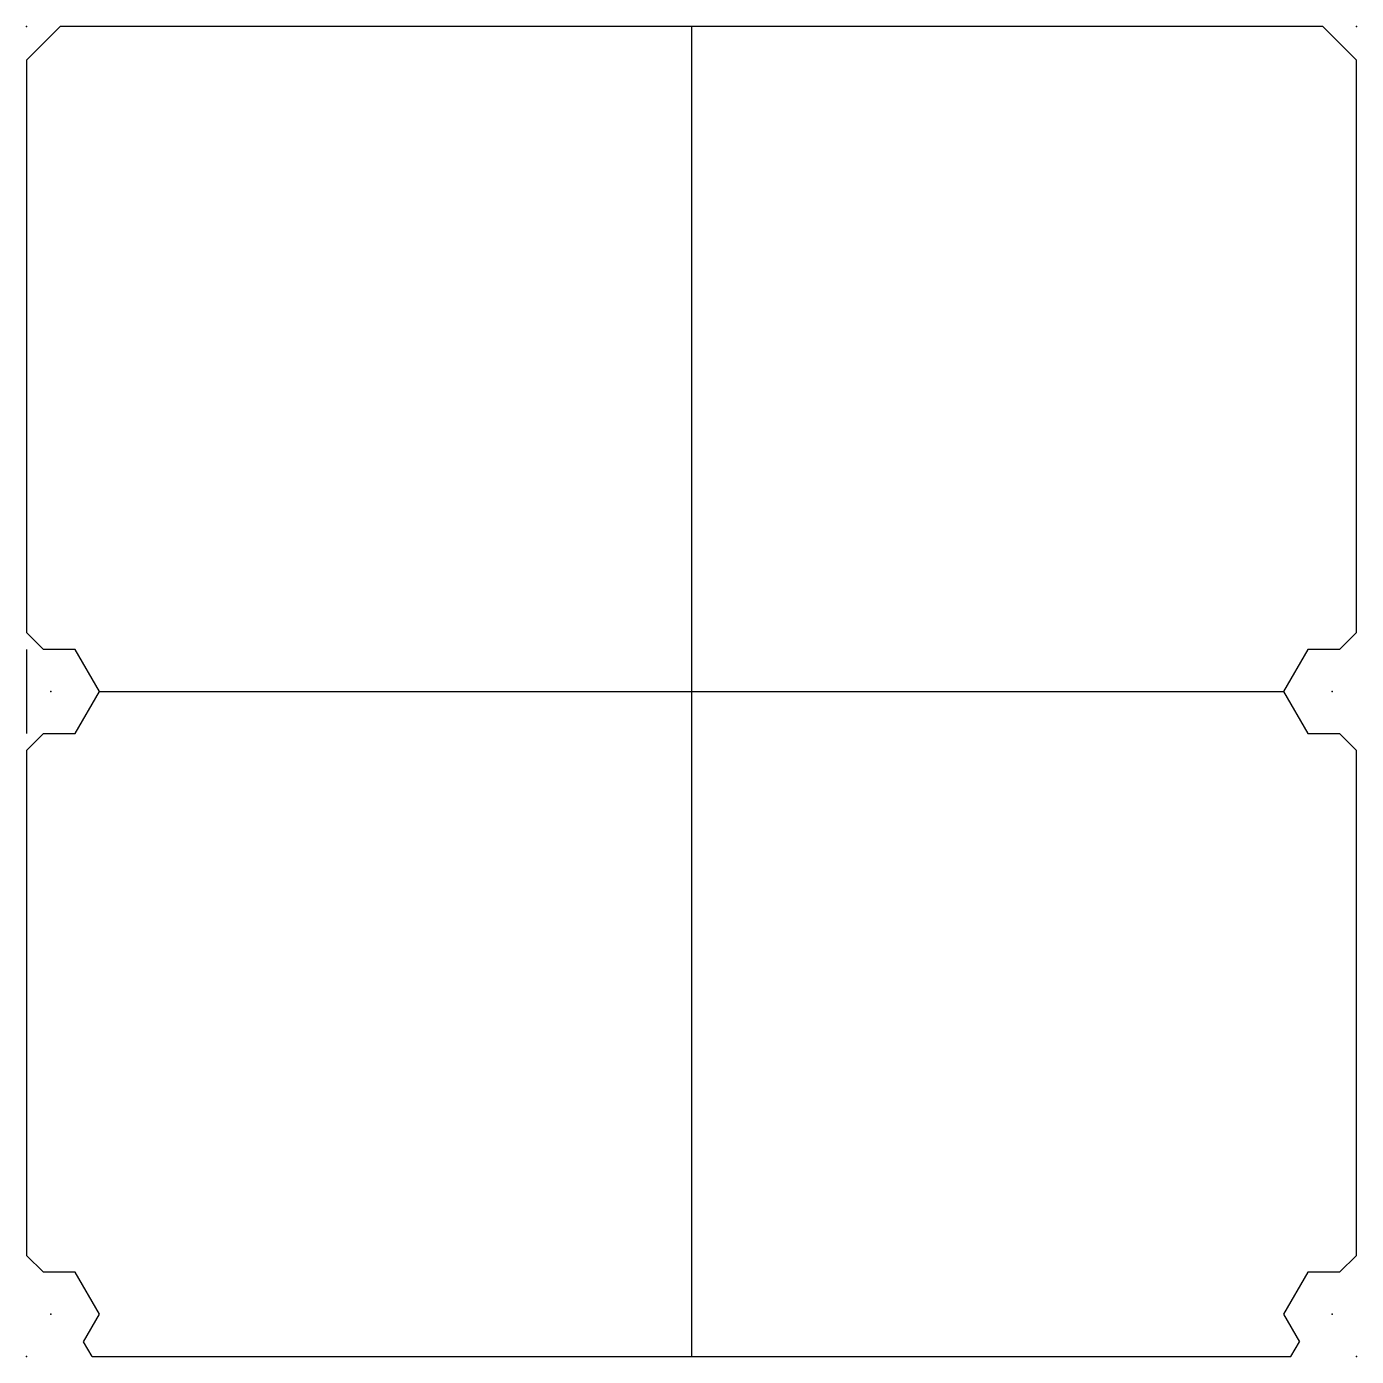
# Model space of a CAD drawing. Header units: millimetres. Extents: x 0 to 79, y 0 to 79.
import ezdxf

# ---------------------------------------------------------------- set-up
doc = ezdxf.new("R2010")
doc.units = ezdxf.units.MM
doc.header["$MEASUREMENT"] = 0
doc.layers.add('kleinpad v2_Sketch1', color=7, linetype='Continuous')

msp = doc.modelspace()

# ---------------------------------------------------------------- linework, layer by layer
at = {"layer": 'kleinpad v2_Sketch1'}
for p, q in [((2, 79), (0, 77)), ((77, 79), (2, 79)), ((39.5, 79), (39.5, 0)), ((77, 79), (79, 77)), ((0, 77), (0, 43)), ((79, 43), (79, 77)), ((1, 42), (0, 43)), ((79, 43), (78, 42)), ((0, 42), (0, 37)), ((2.887, 42), (1, 42)), ((4.33, 39.5), (2.887, 42)), ((76.113, 42), (74.67, 39.5)), ((78, 42), (76.113, 42)), ((4.33, 39.5), (74.67, 39.5)), ((74.67, 39.5), (76.113, 37)), ((2.887, 37), (4.33, 39.5)), ((0, 36), (1, 37)), ((1, 37), (2.887, 37)), ((76.113, 37), (78, 37)), ((78, 37), (79, 36)), ((0, 36), (0, 6)), ((79, 6), (79, 36)), ((1, 5), (0, 6)), ((79, 6), (78, 5)), ((2.887, 5), (1, 5)), ((4.33, 2.5), (2.887, 5)), ((76.113, 5), (74.67, 2.5)), ((78, 5), (76.113, 5)), ((3.387, 0.866), (4.33, 2.5)), ((74.67, 2.5), (75.613, 0.866)), ((3.887, 0), (3.387, 0.866)), ((75.113, 0), (75.613, 0.866)), ((3.887, 0), (75.113, 0))]:
    msp.add_line(p, q, dxfattribs=at)
for p in [(0, 79), (79, 79), (1.443, 39.5), (77.557, 39.5), (1.443, 2.5), (77.557, 2.5), (0, 0), (0, 0), (79, 0)]:
    msp.add_point(p, dxfattribs=at)

doc.saveas('drawing.dxf')
